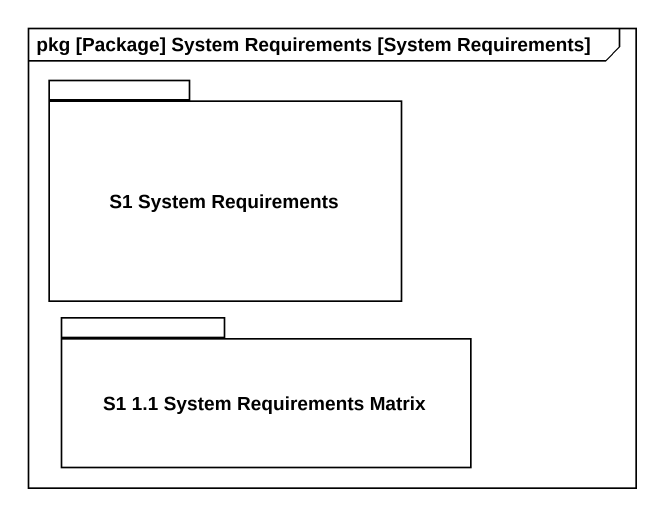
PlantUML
@startuml
mainframe pkg [Package] System Requirements [System Requirements]
package "S1 System Requirements" as S1_System_Requirements {
}
package "S1 1.1 System Requirements Matrix" as S1_1_1_System_Requirements {
}
@enduml
